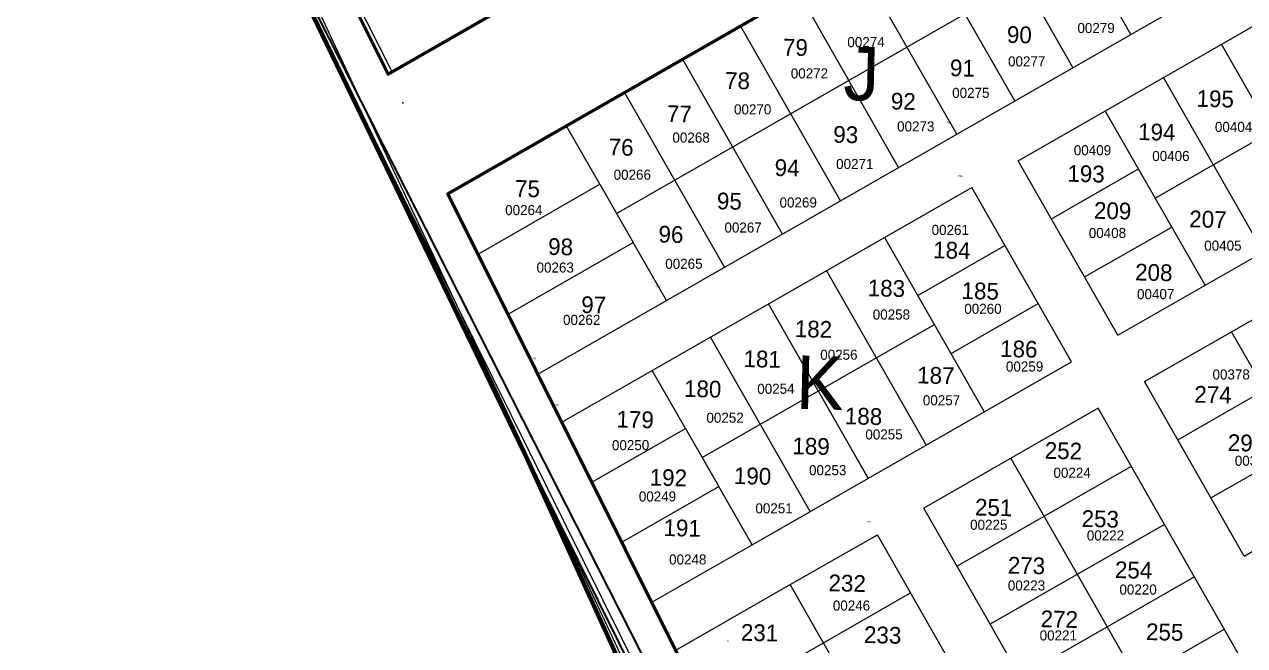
# Model space of a CAD drawing. Header units: metres. Extents: x 245225 to 248406, y 1633796 to 1637634.
# Drawn here: x 245535.7 to 245718.1, y 1636496.5 to 1636589.2 of the extents above; entities that cross this region are included whole.
import ezdxf
from ezdxf.enums import TextEntityAlignment as Align

# ---------------------------------------------------------------- set-up
doc = ezdxf.new("R2010")
doc.units = ezdxf.units.M
doc.header["$MEASUREMENT"] = 0
for name, color, linetype in [('A_revoir_niveau_0', 7, 'Continuous'), ('historique_numero_parcelle', 7, 'Continuous'), ('limites_sections', 7, 'Continuous')]:
    doc.layers.add(name, color=color, linetype=linetype)
doc.layers.add('LIMITES TITRES FONCIERS', color=7, linetype='Continuous', lineweight=0)
doc.layers.add('Limites_Communes', color=7, linetype='Continuous', lineweight=211, plot=False)
doc.layers.add('LIMITES_PARCELLES', color=7, linetype='Continuous', lineweight=0, true_color=0xffffff)
doc.styles.add('Style-Arial', font='arial.ttf')
doc.styles.add('Style-FANCY', font='FANCY.shx')
doc.styles.add('Style-WORKING', font='WORKING.shx')

# ---------------------------------------------------------------- blocks, each defined once
blk = doc.blocks.new('$U843_3_1')
at = {"color": 0, "linetype": 'Continuous', "lineweight": 0, "style": 'Style-WORKING'}
blk.add_text('255', height=0.2499, dxfattribs=at).set_placement((6341.3278, 5750.6943))
blk = doc.blocks.new('$U844_2_1')
at = {"color": 0, "linetype": 'Continuous', "lineweight": 0, "style": 'Style-WORKING'}
blk.add_text('272', height=0.2499, dxfattribs=at).set_placement((6339.7484, 5750.8505))
blk = doc.blocks.new('$U845_2_1')
at = {"color": 0, "linetype": 'Continuous', "lineweight": 0, "style": 'Style-WORKING'}
blk.add_text('254', height=0.2499, dxfattribs=at).set_placement((6340.8572, 5751.4649))
blk = doc.blocks.new('$U846_2_1')
at = {"color": 0, "linetype": 'Continuous', "lineweight": 0, "style": 'Style-WORKING'}
blk.add_text('273', height=0.2499, dxfattribs=at).set_placement((6339.2395, 5751.6394))
blk = doc.blocks.new('$U847_2_1')
at = {"color": 0, "linetype": 'Continuous', "lineweight": 0, "style": 'Style-WORKING'}
blk.add_text('253', height=0.2499, dxfattribs=at).set_placement((6340.3495, 5752.2538))
blk = doc.blocks.new('$U848_2_1')
at = {"color": 0, "linetype": 'Continuous', "lineweight": 0, "style": 'Style-WORKING'}
blk.add_text('251', height=0.2499, dxfattribs=at).set_placement((6338.7301, 5752.4953))
blk = doc.blocks.new('$U849_2_1')
at = {"color": 0, "linetype": 'Continuous', "lineweight": 0, "style": 'Style-WORKING'}
blk.add_text('252', height=0.2499, dxfattribs=at).set_placement((6339.8253, 5753.1101))
blk = doc.blocks.new('$U867_1_1')
at = {"color": 0, "linetype": 'Continuous', "lineweight": 0, "style": 'Style-WORKING'}
blk.add_text('233', height=0.2499, dxfattribs=at).set_placement((6337.0958, 5750.2909))
blk = doc.blocks.new('$U868_3_1')
at = {"color": 0, "linetype": 'Continuous', "lineweight": 0, "style": 'Style-WORKING'}
blk.add_text('232', height=0.2499, dxfattribs=at).set_placement((6336.5716, 5751.1472))
blk = doc.blocks.new('$U869_3_1')
at = {"color": 0, "linetype": 'Continuous', "lineweight": 0, "style": 'Style-WORKING'}
blk.add_text('231', height=0.2499, dxfattribs=at).set_placement((6335.2802, 5750.4518))
blk = doc.blocks.new('$U950_2_1')
at = {"color": 0, "linetype": 'Continuous', "lineweight": 0, "style": 'Style-WORKING'}
blk.add_text('290', height=0.2499, dxfattribs=at).set_placement((6342.4843, 5753.5443))
blk = doc.blocks.new('$U951_3_1')
at = {"color": 0, "linetype": 'Continuous', "lineweight": 0, "style": 'Style-WORKING'}
blk.add_text('274', height=0.2499, dxfattribs=at).set_placement((6341.9676, 5754.2546))
blk = doc.blocks.new('$U963_4_1')
at = {"color": 0, "linetype": 'Continuous', "lineweight": 0, "style": 'Style-WORKING'}
blk.add_text('195', height=0.2499, dxfattribs=at).set_placement((6341.9005, 5758.6713))
blk = doc.blocks.new('$U964_3_1')
at = {"color": 0, "linetype": 'Continuous', "lineweight": 0, "style": 'Style-WORKING'}
blk.add_text('207', height=0.2499, dxfattribs=at).set_placement((6341.8328, 5756.8703))
blk = doc.blocks.new('$U965_3_1')
at = {"color": 0, "linetype": 'Continuous', "lineweight": 0, "style": 'Style-WORKING'}
blk.add_text('194', height=0.2499, dxfattribs=at).set_placement((6341.0385, 5758.1547))
blk = doc.blocks.new('$U966_4_1')
at = {"color": 0, "linetype": 'Continuous', "lineweight": 0, "style": 'Style-WORKING'}
blk.add_text('208', height=0.2499, dxfattribs=at).set_placement((6341.042, 5756.0582))
blk = doc.blocks.new('$U967_3_1')
at = {"color": 0, "linetype": 'Continuous', "lineweight": 0, "style": 'Style-WORKING'}
blk.add_text('209', height=0.2499, dxfattribs=at).set_placement((6340.5227, 5756.798))
blk = doc.blocks.new('$U968_4_1')
at = {"color": 0, "linetype": 'Continuous', "lineweight": 0, "style": 'Style-WORKING'}
blk.add_text('193', height=0.2499, dxfattribs=at).set_placement((6339.9959, 5757.5083))
blk = doc.blocks.new('$U970_3_1')
at = {"color": 0, "linetype": 'Continuous', "lineweight": 0, "style": 'Style-WORKING'}
blk.add_text('185', height=0.2499, dxfattribs=at).set_placement((6338.5399, 5755.6096))
blk = doc.blocks.new('$U972_4_1')
at = {"color": 0, "linetype": 'Continuous', "lineweight": 0, "style": 'Style-WORKING'}
blk.add_text('187', height=0.2499, dxfattribs=at).set_placement((6337.821, 5754.4468))
blk = doc.blocks.new('$U973_4_1')
at = {"color": 0, "linetype": 'Continuous', "lineweight": 0, "style": 'Style-WORKING'}
blk.add_text('183', height=0.2499, dxfattribs=at).set_placement((6337.0533, 5755.7308))
blk = doc.blocks.new('$U974_3_1')
at = {"color": 0, "linetype": 'Continuous', "lineweight": 0, "style": 'Style-WORKING'}
blk.add_text('188', height=0.2499, dxfattribs=at).set_placement((6336.7547, 5753.8118))
blk = doc.blocks.new('$U975_3_1')
at = {"color": 0, "linetype": 'Continuous', "lineweight": 0, "style": 'Style-WORKING'}
blk.add_text('182', height=0.2499, dxfattribs=at).set_placement((6335.9769, 5755.0962))
blk = doc.blocks.new('$U976_3_1')
at = {"color": 0, "linetype": 'Continuous', "lineweight": 0, "style": 'Style-WORKING'}
blk.add_text('189', height=0.2499, dxfattribs=at).set_placement((6335.9814, 5753.3473))
blk = doc.blocks.new('$U977_3_1')
at = {"color": 0, "linetype": 'Continuous', "lineweight": 0, "style": 'Style-WORKING'}
blk.add_text('181', height=0.2499, dxfattribs=at).set_placement((6335.2211, 5754.6313))
blk = doc.blocks.new('$U978_3_1')
at = {"color": 0, "linetype": 'Continuous', "lineweight": 0, "style": 'Style-WORKING'}
blk.add_text('190', height=0.2499, dxfattribs=at).set_placement((6335.1174, 5752.8824))
blk = doc.blocks.new('$U979_3_1')
at = {"color": 0, "linetype": 'Continuous', "lineweight": 0, "style": 'Style-WORKING'}
blk.add_text('180', height=0.2499, dxfattribs=at).set_placement((6334.3425, 5754.1664))
blk = doc.blocks.new('$U980_3_1')
at = {"color": 0, "linetype": 'Continuous', "lineweight": 0, "style": 'Style-WORKING'}
blk.add_text('191', height=0.2499, dxfattribs=at).set_placement((6334.0833, 5752.082))
blk = doc.blocks.new('$U981_3_1')
at = {"color": 0, "linetype": 'Continuous', "lineweight": 0, "style": 'Style-WORKING'}
blk.add_text('192', height=0.2499, dxfattribs=at).set_placement((6333.8602, 5752.8296))
blk = doc.blocks.new('$U982_4_1')
at = {"color": 0, "linetype": 'Continuous', "lineweight": 0, "style": 'Style-WORKING'}
blk.add_text('179', height=0.2499, dxfattribs=at).set_placement((6333.3439, 5753.6858))
blk = doc.blocks.new('$U1092_2_1')
at = {"color": 0, "linetype": 'Continuous', "lineweight": 0, "style": 'Style-WORKING'}
blk.add_text('92', height=0.2499, dxfattribs=at).set_placement((6337.3342, 5758.5271))
blk = doc.blocks.new('$U1095_2_1')
at = {"color": 0, "linetype": 'Continuous', "lineweight": 0, "style": 'Style-WORKING'}
blk.add_text('91', height=0.2499, dxfattribs=at).set_placement((6338.2053, 5759.0436))
blk = doc.blocks.new('$U1097_2_1')
at = {"color": 0, "linetype": 'Continuous', "lineweight": 0, "style": 'Style-WORKING'}
blk.add_text('90', height=0.2499, dxfattribs=at).set_placement((6339.0456, 5759.5602))
blk = doc.blocks.new('$U1100_2_1')
at = {"color": 0, "linetype": 'Continuous', "lineweight": 0, "style": 'Style-WORKING'}
blk.add_text('94', height=0.2499, dxfattribs=at).set_placement((6335.6204, 5757.494))
blk = doc.blocks.new('$U1101_2_1')
at = {"color": 0, "linetype": 'Continuous', "lineweight": 0, "style": 'Style-WORKING'}
blk.add_text('93', height=0.2499, dxfattribs=at).set_placement((6336.4856, 5758.0105))
blk = doc.blocks.new('$U1102_2_1')
at = {"color": 0, "linetype": 'Continuous', "lineweight": 0, "style": 'Style-WORKING'}
blk.add_text('78', height=0.2499, dxfattribs=at).set_placement((6334.8503, 5758.7783))
blk = doc.blocks.new('$U1103_2_1')
at = {"color": 0, "linetype": 'Continuous', "lineweight": 0, "style": 'Style-WORKING'}
blk.add_text('79', height=0.2499, dxfattribs=at).set_placement((6335.7038, 5759.2949))
blk = doc.blocks.new('$U1107_2_1')
at = {"color": 0, "linetype": 'Continuous', "lineweight": 0, "style": 'Style-WORKING'}
blk.add_text('97', height=0.2499, dxfattribs=at).set_placement((6332.7779, 5755.3821))
blk = doc.blocks.new('$U1108_2_1')
at = {"color": 0, "linetype": 'Continuous', "lineweight": 0, "style": 'Style-WORKING'}
blk.add_text('98', height=0.2499, dxfattribs=at).set_placement((6332.2638, 5756.2383))
blk = doc.blocks.new('$U1109_2_1')
at = {"color": 0, "linetype": 'Continuous', "lineweight": 0, "style": 'Style-WORKING'}
blk.add_text('75', height=0.2499, dxfattribs=at).set_placement((6331.7492, 5757.0946))
blk = doc.blocks.new('$U1110_2_1')
at = {"color": 0, "linetype": 'Continuous', "lineweight": 0, "style": 'Style-WORKING'}
blk.add_text('96', height=0.2499, dxfattribs=at).set_placement((6333.9086, 5756.4609))
blk = doc.blocks.new('$U1111_2_1')
at = {"color": 0, "linetype": 'Continuous', "lineweight": 0, "style": 'Style-WORKING'}
blk.add_text('95', height=0.2499, dxfattribs=at).set_placement((6334.7699, 5756.9774))
blk = doc.blocks.new('$U1112_2_1')
at = {"color": 0, "linetype": 'Continuous', "lineweight": 0, "style": 'Style-WORKING'}
blk.add_text('77', height=0.2499, dxfattribs=at).set_placement((6333.9916, 5758.2618))
blk = doc.blocks.new('$U1113_2_1')
at = {"color": 0, "linetype": 'Continuous', "lineweight": 0, "style": 'Style-WORKING'}
blk.add_text('76', height=0.2499, dxfattribs=at).set_placement((6333.1342, 5757.7452))
blk = doc.blocks.new('$U1204_3_1')
at = {"color": 0, "linetype": 'Continuous', "lineweight": 0, "style": 'Style-WORKING'}
blk.add_text('K', height=0.8, dxfattribs=at).set_placement((6336.0141, 5754.024))
blk = doc.blocks.new('$U1206_3_1')
at = {"color": 0, "linetype": 'Continuous', "lineweight": 0, "style": 'Style-WORKING'}
blk.add_text('J', height=0.8, dxfattribs=at).set_placement((6336.6184, 5758.6503))
blk = doc.blocks.new('$U971_3_1')
at = {"color": 0, "linetype": 'Continuous', "lineweight": 0, "style": 'Style-WORKING'}
blk.add_text('184', height=0.2499, dxfattribs=at).set_placement((6338.0176, 5756.3199))
blk = doc.blocks.new('$U969_3_1')
at = {"color": 0, "linetype": 'Continuous', "lineweight": 0, "style": 'Style-WORKING'}
blk.add_text('186', height=0.2499, dxfattribs=at).set_placement((6339.0514, 5754.8701))
blk = doc.blocks.new('*U572')
at = {"layer": 'LIMITES TITRES FONCIERS', "color": 5, "lineweight": 53, "flags": 128}
blk.add_lwpolyline([(181.78, 163.185), (220.59, 93.355), (121.56, -75.825), (91.56, -112.825), (61.56, -136.825), (-108.04, -218.565), (-190.96, -61.675), (181.78, 163.185)], close=True, dxfattribs=at)
at = {"layer": 'LIMITES TITRES FONCIERS', "color": 5, "lineweight": 53}
blk.add_3dface([(150.99, 218.565), (172.07, 180.645), (-200.3, -43.995), (-220.59, -5.595)], dxfattribs=at)

msp = doc.modelspace()

# ---------------------------------------------------------------- linework, layer by layer
at = {"layer": 'A_revoir_niveau_0', "color": 7, "linetype": 'Continuous', "lineweight": 0}
for p, q in [((245590.679815, 1636582.113255), (245577.090472, 1636608.899966)), ((245578.477365, 1636591.346273), (245665.307302, 1636416.334677)), ((245590.679815, 1636582.113255), (245608.565517, 1636592.352047))]:
    msp.add_line(p, q, dxfattribs=at)
at = {"layer": 'A_revoir_niveau_0', "color": 7, "linetype": 'Continuous', "lineweight": 30}
msp.add_line((245572.225104, 1636604.849956), (245666.809183, 1636418.852631), dxfattribs=at)
at = {"layer": 'A_revoir_niveau_0', "color": 30, "linetype": 'Continuous', "lineweight": 0}
msp.add_line((245592.269972, 1636577.498902), (245592.269972, 1636577.498902), dxfattribs=at)
at = {"layer": 'A_revoir_niveau_0', "color": 7, "linetype": 'Continuous', "lineweight": 30, "flags": 128}
msp.add_lwpolyline([(245609.133608, 1636527.977529), (245664.690786, 1636415.998289)], dxfattribs=at)
at = {"layer": 'A_revoir_niveau_0', "color": 30, "linetype": 'Continuous', "lineweight": 0}
for p in [(245592.269972, 1636577.498902), (245592.269972, 1636577.498902), (245592.274925, 1636577.496786), (245592.274925, 1636577.496786)]:
    msp.add_point(p, dxfattribs=at)
at = {"layer": 'LIMITES TITRES FONCIERS', "color": 5, "linetype": 'Continuous', "lineweight": 53}
msp.add_3dface([(245570.711604, 1636620.550182), (245947.259177, 1636836.275747), (245967.483836, 1636797.856792), (245590.07586, 1636581.7879)], dxfattribs=at)
at = {"layer": 'Limites_Communes', "color": 210, "lineweight": 80, "flags": 128}
msp.add_lwpolyline([(245735.1907, 1636182.4264), (245737.0861, 1636220.9674), (245735.2556, 1636239.0143), (245707.1038, 1636298.2282), (245667.8308, 1636399.1458), (245610.4254, 1636525.3073), (245591.9622, 1636563.4721), (245540.6052, 1636669.6309), (245473.0182, 1636809.3381), (245335.4487, 1637145.601), (245779.4502, 1637342.6846), (245848.75, 1637373.75), (245979.1715, 1637415.3337), (246366.25, 1637538.75), (246605.2718, 1637633.7039), (246913.4298, 1637003.726)], dxfattribs=at)
at = {"layer": 'limites_parcelles', "color": 7, "linetype": 'Continuous', "lineweight": 13}
for p, q in [((245599.016398, 1636563.902091), (245976.808776, 1636780.165926)), ((245678.320262, 1636405.154084), (245599.016398, 1636563.902091)), ((245600.611676, 1636560.708715), (245614.028105, 1636533.853383)), ((245613.809253, 1636533.731363), (245613.998464, 1636533.913077)), ((245617.646167, 1636526.610615), (245631.08549, 1636499.706745)), ((245640.915146, 1636497.08351), (245640.869967, 1636497.163566))]:
    msp.add_line(p, q, dxfattribs=at)
at = {"layer": 'limites_parcelles', "color": 7, "linetype": 'Continuous', "lineweight": 0}
for p, q in [((245616.752343, 1636574.000519), (245707.87804, 1636626.166075)), ((245701.085456, 1636587.709563), (245686.180875, 1636613.745765)), ((245684.230933, 1636568.843647), (245757.999479, 1636611.072142)), ((245692.407404, 1636582.74202), (245677.5028, 1636608.777223)), ((245624.204157, 1636560.983429), (245702.311718, 1636605.695195)), ((245683.728329, 1636577.773501), (245668.823748, 1636603.809703)), ((245631.656947, 1636547.965316), (245722.781621, 1636600.129895)), ((245675.049254, 1636572.804982), (245660.145673, 1636598.841161)), ((245704.701813, 1636563.277325), (245765.451269, 1636598.054052)), ((245666.371201, 1636567.83744), (245651.466621, 1636593.873642)), ((245657.692127, 1636562.86892), (245642.788545, 1636588.9051)), ((245729.51073, 1636560.195297), (245714.606149, 1636586.231499)), ((245649.014074, 1636557.901378), (245634.109471, 1636583.93658)), ((245699.135513, 1636542.807445), (245772.90406, 1636585.035939)), ((245720.831678, 1636555.227778), (245705.928097, 1636581.263957)), ((245640.334999, 1636552.932859), (245625.431418, 1636578.969038)), ((245703.109538, 1636535.864603), (245776.878084, 1636578.093098)), ((245712.153603, 1636550.259235), (245697.249022, 1636576.295438)), ((245599.04352, 1636563.86346), (245616.752343, 1636574.000519)), ((245621.720885, 1636565.322444), (245616.752343, 1636574.000519)), ((245699.135513, 1636542.807445), (245684.230933, 1636568.843647)), ((245689.199452, 1636560.164572), (245702.217541, 1636567.616363)), ((245603.519479, 1636554.903593), (245621.720885, 1636565.322444)), ((245621.720885, 1636565.322444), (245626.688405, 1636556.643392)), ((245603.519479, 1636554.903593), (245599.04352, 1636563.86346)), ((245629.555724, 1636537.544709), (245677.288068, 1636564.868623)), ((245629.558031, 1636537.546029), (245677.288068, 1636564.868623)), ((245692.192672, 1636538.83342), (245677.288068, 1636564.868623)), ((245694.166994, 1636551.48652), (245707.185084, 1636558.93831)), ((245607.996415, 1636545.942703), (245626.688405, 1636556.643392)), ((245631.656947, 1636547.965316), (245626.688405, 1636556.643392)), ((245679.174559, 1636531.38063), (245664.270978, 1636557.416809)), ((245669.238498, 1636548.737757), (245682.25661, 1636556.190547)), ((245603.519479, 1636554.903593), (245607.996415, 1636545.942703)), ((245670.496507, 1636526.413088), (245655.591903, 1636552.44829)), ((245718.014119, 1636509.828401), (245791.782665, 1636552.056896)), ((245612.472373, 1636536.982836), (245631.656947, 1636547.965316)), ((245661.817432, 1636521.444568), (245646.912851, 1636547.480771)), ((245674.20704, 1636540.059682), (245687.22413, 1636547.511495)), ((245612.472373, 1636536.982836), (245607.996415, 1636545.942703)), ((245637.008514, 1636524.526596), (245671.722769, 1636544.39872)), ((245653.13838, 1636516.477049), (245638.234776, 1636542.512228)), ((245731.032231, 1636517.281191), (245716.127628, 1636543.316394)), ((245644.460305, 1636511.508507), (245692.192672, 1636538.83342)), ((245616.05314, 1636529.814942), (245629.555724, 1636537.544709)), ((245634.524243, 1636528.865634), (245629.555724, 1636537.544709)), ((245718.014119, 1636509.828401), (245703.109538, 1636535.864603)), ((245708.07808, 1636527.186528), (245721.09617, 1636534.638319)), ((245696.166696, 1636531.890578), (245670.131494, 1636516.985975)), ((245706.102758, 1636514.533451), (245696.166696, 1636531.890578)), ((245620.529099, 1636520.855075), (245616.05314, 1636529.814942)), ((245620.529099, 1636520.855075), (245634.524243, 1636528.865634)), ((245634.524243, 1636528.865634), (245639.491785, 1636520.187582)), ((245713.0456, 1636518.507476), (245726.063689, 1636525.959266)), ((245693.085645, 1636507.080638), (245683.149584, 1636524.437765)), ((245701.135216, 1636523.211504), (245675.099013, 1636508.306923)), ((245620.529099, 1636520.855075), (245625.006035, 1636511.894185)), ((245625.006035, 1636511.894185), (245639.491785, 1636520.187582)), ((245644.460305, 1636511.508507), (245639.491785, 1636520.187582)), ((245680.067556, 1636499.628847), (245670.131494, 1636516.985975)), ((245706.102758, 1636514.533451), (245680.067556, 1636499.628847)), ((245741.872957, 1636452.046784), (245706.102758, 1636514.533451)), ((245650.17054, 1636505.55916), (245663.188652, 1636513.01195)), ((245707.901418, 1636434.904366), (245663.188652, 1636513.01195)), ((245629.481994, 1636502.934318), (245625.006035, 1636511.894185)), ((245629.481994, 1636502.934318), (245644.460305, 1636511.508507)), ((245728.854867, 1636444.594994), (245693.085645, 1636507.080638)), ((245633.062761, 1636495.766425), (245650.17054, 1636505.55916)), ((245694.883305, 1636427.451576), (245650.17054, 1636505.55916)), ((245710.574019, 1636506.721993), (245684.538839, 1636491.818389)), ((245655.138082, 1636496.881107), (245668.156172, 1636504.332898)), ((245715.837777, 1636437.14318), (245680.067556, 1636499.628847)), ((245715.045302, 1636498.911535), (245689.0101, 1636484.006931)), ((245637.538696, 1636486.805558), (245655.138082, 1636496.881107))]:
    msp.add_line(p, q, dxfattribs=at)
msp.add_point((245599.04352, 1636563.86346), dxfattribs=at)
msp.add_point((245599.04352, 1636563.86346), dxfattribs=at)
msp.add_point((245599.04352, 1636563.86346), dxfattribs=at)
msp.add_point((245599.04352, 1636563.86346), dxfattribs=at)
msp.add_point((245599.04352, 1636563.86346), dxfattribs=at)
msp.add_point((245599.04352, 1636563.86346), dxfattribs=at)
at = {"layer": 'limites_sections', "lineweight": 13, "flags": 128}
msp.add_lwpolyline([(245719.42, 1636353.986), (245698.595, 1636337.993), (245511.761, 1636735.908), (245496.981, 1636773.187), (245560.123, 1636802.218), (245677.175, 1636862.609), (245799.571, 1636923.569), (245873.298, 1636959.841), (245895.178, 1636920.691), (245957.845, 1636823.563), (246030.023, 1636685.769), (246046.154, 1636659.835), (246025.889, 1636623.421), (245978.663, 1636538.563), (245960.384, 1636515.714), (245916.796, 1636464.041), (245868.99, 1636432.405), (245787.087, 1636391.629), (245738.227, 1636368.429), (245719.42, 1636353.986)], close=True, dxfattribs=at)

# ---------------------------------------------------------------- block references
at = {"layer": 'LIMITES TITRES FONCIERS', "color": 5, "lineweight": 53, "rotation": 358.690123}
msp.add_blockref('*U572', (245791.329628, 1636621.192749), dxfattribs=at)
at = {"layer": 'limites_parcelles', "color": 7, "linetype": 'Continuous', "lineweight": 0, "xscale": 10, "yscale": 10, "zscale": 10, "rotation": 358.687592}
for name, p in [('$U1097_2_1', (180989.543124, 1580457.839142)), ('$U1097_2_1', (180989.543124, 1580457.839142)), ('$U1097_2_1', (180989.543124, 1580457.839142)), ('$U1097_2_1', (180989.543124, 1580457.839142)), ('$U1097_2_1', (180989.543124, 1580457.839142)), ('$U1097_2_1', (180989.543124, 1580457.839142)), ('$U1103_2_1', (180989.543124, 1580457.839142)), ('$U1103_2_1', (180989.543124, 1580457.839142)), ('$U1103_2_1', (180989.543124, 1580457.839142)), ('$U1103_2_1', (180989.543124, 1580457.839142)), ('$U1103_2_1', (180989.543124, 1580457.839142)), ('$U1103_2_1', (180989.543124, 1580457.839142)), ('$U1206_3_1', (180989.543124, 1580457.839142)), ('$U1206_3_1', (180989.543124, 1580457.839142)), ('$U1206_3_1', (180989.543124, 1580457.839142)), ('$U1206_3_1', (180989.543124, 1580457.839142)), ('$U1206_3_1', (180989.543124, 1580457.839142)), ('$U1206_3_1', (180989.543124, 1580457.839142)), ('$U1095_2_1', (180989.543124, 1580457.839142)), ('$U1095_2_1', (180989.543124, 1580457.839142)), ('$U1095_2_1', (180989.543124, 1580457.839142)), ('$U1095_2_1', (180989.543124, 1580457.839142)), ('$U1095_2_1', (180989.543124, 1580457.839142)), ('$U1095_2_1', (180989.543124, 1580457.839142)), ('$U1102_2_1', (180989.543124, 1580457.839142)), ('$U1102_2_1', (180989.543124, 1580457.839142)), ('$U1102_2_1', (180989.543124, 1580457.839142)), ('$U1102_2_1', (180989.543124, 1580457.839142)), ('$U1102_2_1', (180989.543124, 1580457.839142)), ('$U1102_2_1', (180989.543124, 1580457.839142)), ('$U1092_2_1', (180989.543124, 1580457.839142)), ('$U1092_2_1', (180989.543124, 1580457.839142)), ('$U1092_2_1', (180989.543124, 1580457.839142)), ('$U1092_2_1', (180989.543124, 1580457.839142)), ('$U1092_2_1', (180989.543124, 1580457.839142)), ('$U1092_2_1', (180989.543124, 1580457.839142)), ('$U963_4_1', (180989.543124, 1580457.839142)), ('$U963_4_1', (180989.543124, 1580457.839142)), ('$U963_4_1', (180989.543124, 1580457.839142)), ('$U963_4_1', (180989.543124, 1580457.839142)), ('$U963_4_1', (180989.543124, 1580457.839142)), ('$U963_4_1', (180989.543124, 1580457.839142)), ('$U1112_2_1', (180989.543124, 1580457.839142)), ('$U1112_2_1', (180989.543124, 1580457.839142)), ('$U1112_2_1', (180989.543124, 1580457.839142)), ('$U1112_2_1', (180989.543124, 1580457.839142)), ('$U1112_2_1', (180989.543124, 1580457.839142)), ('$U1112_2_1', (180989.543124, 1580457.839142)), ('$U965_3_1', (180989.543124, 1580457.839142)), ('$U965_3_1', (180989.543124, 1580457.839142)), ('$U965_3_1', (180989.543124, 1580457.839142)), ('$U965_3_1', (180989.543124, 1580457.839142)), ('$U965_3_1', (180989.543124, 1580457.839142)), ('$U965_3_1', (180989.543124, 1580457.839142)), ('$U1101_2_1', (180989.543124, 1580457.839142)), ('$U1101_2_1', (180989.543124, 1580457.839142)), ('$U1101_2_1', (180989.543124, 1580457.839142)), ('$U1101_2_1', (180989.543124, 1580457.839142)), ('$U1101_2_1', (180989.543124, 1580457.839142)), ('$U1101_2_1', (180989.543124, 1580457.839142)), ('$U1113_2_1', (180989.543124, 1580457.839142)), ('$U1113_2_1', (180989.543124, 1580457.839142)), ('$U1113_2_1', (180989.543124, 1580457.839142)), ('$U1113_2_1', (180989.543124, 1580457.839142)), ('$U1113_2_1', (180989.543124, 1580457.839142)), ('$U1113_2_1', (180989.543124, 1580457.839142)), ('$U1100_2_1', (180989.543124, 1580457.839142)), ('$U1100_2_1', (180989.543124, 1580457.839142)), ('$U1100_2_1', (180989.543124, 1580457.839142)), ('$U1100_2_1', (180989.543124, 1580457.839142)), ('$U1100_2_1', (180989.543124, 1580457.839142)), ('$U1100_2_1', (180989.543124, 1580457.839142)), ('$U968_4_1', (180989.543124, 1580457.839142)), ('$U968_4_1', (180989.543124, 1580457.839142)), ('$U968_4_1', (180989.543124, 1580457.839142)), ('$U968_4_1', (180989.543124, 1580457.839142)), ('$U968_4_1', (180989.543124, 1580457.839142)), ('$U968_4_1', (180989.543124, 1580457.839142)), ('$U1109_2_1', (180989.543124, 1580457.839142)), ('$U1109_2_1', (180989.543124, 1580457.839142)), ('$U1109_2_1', (180989.543124, 1580457.839142)), ('$U1109_2_1', (180989.543124, 1580457.839142)), ('$U1109_2_1', (180989.543124, 1580457.839142)), ('$U1109_2_1', (180989.543124, 1580457.839142)), ('$U1111_2_1', (180989.543124, 1580457.839142)), ('$U1111_2_1', (180989.543124, 1580457.839142)), ('$U1111_2_1', (180989.543124, 1580457.839142)), ('$U1111_2_1', (180989.543124, 1580457.839142)), ('$U1111_2_1', (180989.543124, 1580457.839142)), ('$U1111_2_1', (180989.543124, 1580457.839142)), ('$U967_3_1', (180988.413901, 1580459.534661)), ('$U967_3_1', (180988.413901, 1580459.534661)), ('$U967_3_1', (180988.413901, 1580459.534661)), ('$U967_3_1', (180988.413901, 1580459.534661)), ('$U967_3_1', (180988.413901, 1580459.534661)), ('$U967_3_1', (180988.413901, 1580459.534661)), ('$U964_3_1', (180989.543124, 1580457.839142)), ('$U964_3_1', (180989.543124, 1580457.839142)), ('$U964_3_1', (180989.543124, 1580457.839142)), ('$U964_3_1', (180989.543124, 1580457.839142)), ('$U964_3_1', (180989.543124, 1580457.839142)), ('$U964_3_1', (180989.543124, 1580457.839142)), ('$U1110_2_1', (180989.543124, 1580457.839142)), ('$U1110_2_1', (180989.543124, 1580457.839142)), ('$U1110_2_1', (180989.543124, 1580457.839142)), ('$U1110_2_1', (180989.543124, 1580457.839142)), ('$U1110_2_1', (180989.543124, 1580457.839142)), ('$U1110_2_1', (180989.543124, 1580457.839142)), ('$U1108_2_1', (180989.543124, 1580457.839142)), ('$U1108_2_1', (180989.543124, 1580457.839142)), ('$U1108_2_1', (180989.543124, 1580457.839142)), ('$U1108_2_1', (180989.543124, 1580457.839142)), ('$U1108_2_1', (180989.543124, 1580457.839142)), ('$U1108_2_1', (180989.543124, 1580457.839142)), ('$U971_3_1', (180989.543124, 1580457.839142)), ('$U971_3_1', (180989.543124, 1580457.839142)), ('$U971_3_1', (180989.543124, 1580457.839142)), ('$U971_3_1', (180989.543124, 1580457.839142)), ('$U971_3_1', (180989.543124, 1580457.839142)), ('$U966_4_1', (180989.543124, 1580457.839142)), ('$U966_4_1', (180989.543124, 1580457.839142)), ('$U966_4_1', (180989.543124, 1580457.839142)), ('$U966_4_1', (180989.543124, 1580457.839142)), ('$U966_4_1', (180989.543124, 1580457.839142)), ('$U966_4_1', (180989.543124, 1580457.839142)), ('$U973_4_1', (180989.543124, 1580457.839142)), ('$U973_4_1', (180989.543124, 1580457.839142)), ('$U973_4_1', (180989.543124, 1580457.839142)), ('$U973_4_1', (180989.543124, 1580457.839142)), ('$U973_4_1', (180989.543124, 1580457.839142)), ('$U973_4_1', (180989.543124, 1580457.839142)), ('$U970_3_1', (180988.724535, 1580458.983252)), ('$U970_3_1', (180988.724535, 1580458.983252)), ('$U970_3_1', (180988.724535, 1580458.983252)), ('$U970_3_1', (180988.724535, 1580458.983252)), ('$U970_3_1', (180988.724535, 1580458.983252)), ('$U970_3_1', (180988.724535, 1580458.983252)), ('$U1107_2_1', (180989.543124, 1580457.839142)), ('$U1107_2_1', (180989.543124, 1580457.839142)), ('$U1107_2_1', (180989.543124, 1580457.839142)), ('$U1107_2_1', (180989.543124, 1580457.839142)), ('$U1107_2_1', (180989.543124, 1580457.839142)), ('$U1107_2_1', (180989.543124, 1580457.839142)), ('$U975_3_1', (180989.543124, 1580457.839142)), ('$U975_3_1', (180989.543124, 1580457.839142)), ('$U975_3_1', (180989.543124, 1580457.839142)), ('$U975_3_1', (180989.543124, 1580457.839142)), ('$U975_3_1', (180989.543124, 1580457.839142)), ('$U975_3_1', (180989.543124, 1580457.839142)), ('$U969_3_1', (180989.543124, 1580457.839142)), ('$U977_3_1', (180989.543124, 1580457.839142)), ('$U977_3_1', (180989.543124, 1580457.839142)), ('$U977_3_1', (180989.543124, 1580457.839142)), ('$U977_3_1', (180989.543124, 1580457.839142)), ('$U977_3_1', (180989.543124, 1580457.839142)), ('$U977_3_1', (180989.543124, 1580457.839142)), ('$U1204_3_1', (180989.543124, 1580457.839142)), ('$U1204_3_1', (180989.543124, 1580457.839142)), ('$U1204_3_1', (180989.543124, 1580457.839142)), ('$U1204_3_1', (180989.543124, 1580457.839142)), ('$U1204_3_1', (180989.543124, 1580457.839142)), ('$U1204_3_1', (180989.543124, 1580457.839142)), ('$U972_4_1', (180989.543124, 1580457.839142)), ('$U972_4_1', (180989.543124, 1580457.839142)), ('$U972_4_1', (180989.543124, 1580457.839142)), ('$U972_4_1', (180989.543124, 1580457.839142)), ('$U972_4_1', (180989.543124, 1580457.839142)), ('$U972_4_1', (180989.543124, 1580457.839142)), ('$U979_3_1', (180989.543124, 1580457.839142)), ('$U979_3_1', (180989.543124, 1580457.839142)), ('$U979_3_1', (180989.543124, 1580457.839142)), ('$U979_3_1', (180989.543124, 1580457.839142)), ('$U979_3_1', (180989.543124, 1580457.839142)), ('$U979_3_1', (180989.543124, 1580457.839142)), ('$U951_3_1', (180989.543124, 1580457.839142)), ('$U951_3_1', (180989.543124, 1580457.839142)), ('$U951_3_1', (180989.543124, 1580457.839142)), ('$U951_3_1', (180989.543124, 1580457.839142)), ('$U951_3_1', (180989.543124, 1580457.839142)), ('$U951_3_1', (180989.543124, 1580457.839142)), ('$U982_4_1', (180989.543124, 1580457.839142)), ('$U982_4_1', (180989.543124, 1580457.839142)), ('$U982_4_1', (180989.543124, 1580457.839142)), ('$U982_4_1', (180989.543124, 1580457.839142)), ('$U982_4_1', (180989.543124, 1580457.839142)), ('$U982_4_1', (180989.543124, 1580457.839142)), ('$U974_3_1', (180989.543124, 1580457.839142)), ('$U974_3_1', (180989.543124, 1580457.839142)), ('$U974_3_1', (180989.543124, 1580457.839142)), ('$U974_3_1', (180989.543124, 1580457.839142)), ('$U974_3_1', (180989.543124, 1580457.839142)), ('$U974_3_1', (180989.543124, 1580457.839142)), ('$U976_3_1', (180989.543124, 1580457.839142)), ('$U976_3_1', (180989.543124, 1580457.839142)), ('$U976_3_1', (180989.543124, 1580457.839142)), ('$U976_3_1', (180989.543124, 1580457.839142)), ('$U976_3_1', (180989.543124, 1580457.839142)), ('$U976_3_1', (180989.543124, 1580457.839142)), ('$U950_2_1', (180989.543124, 1580457.839142)), ('$U950_2_1', (180989.543124, 1580457.839142)), ('$U950_2_1', (180989.543124, 1580457.839142)), ('$U950_2_1', (180989.543124, 1580457.839142)), ('$U950_2_1', (180989.543124, 1580457.839142)), ('$U950_2_1', (180989.543124, 1580457.839142)), ('$U849_2_1', (180988.875856, 1580460.408111)), ('$U981_3_1', (180989.543124, 1580457.839142)), ('$U981_3_1', (180989.543124, 1580457.839142)), ('$U981_3_1', (180989.543124, 1580457.839142)), ('$U981_3_1', (180989.543124, 1580457.839142)), ('$U981_3_1', (180989.543124, 1580457.839142)), ('$U981_3_1', (180989.543124, 1580457.839142)), ('$U978_3_1', (180989.543124, 1580457.839142)), ('$U978_3_1', (180989.543124, 1580457.839142)), ('$U978_3_1', (180989.543124, 1580457.839142)), ('$U978_3_1', (180989.543124, 1580457.839142)), ('$U978_3_1', (180989.543124, 1580457.839142)), ('$U978_3_1', (180989.543124, 1580457.839142)), ('$U848_2_1', (180989.543124, 1580457.839142)), ('$U848_2_1', (180989.543124, 1580457.839142)), ('$U848_2_1', (180989.543124, 1580457.839142)), ('$U848_2_1', (180989.543124, 1580457.839142)), ('$U848_2_1', (180989.543124, 1580457.839142)), ('$U848_2_1', (180989.543124, 1580457.839142)), ('$U847_2_1', (180989.338985, 1580458.918093)), ('$U980_3_1', (180989.543124, 1580457.839142)), ('$U980_3_1', (180989.543124, 1580457.839142)), ('$U980_3_1', (180989.543124, 1580457.839142)), ('$U980_3_1', (180989.543124, 1580457.839142)), ('$U980_3_1', (180989.543124, 1580457.839142)), ('$U980_3_1', (180989.543124, 1580457.839142)), ('$U846_2_1', (180989.543124, 1580457.839142)), ('$U846_2_1', (180989.543124, 1580457.839142)), ('$U846_2_1', (180989.543124, 1580457.839142)), ('$U846_2_1', (180989.543124, 1580457.839142)), ('$U846_2_1', (180989.543124, 1580457.839142)), ('$U846_2_1', (180989.543124, 1580457.839142)), ('$U845_2_1', (180989.425686, 1580459.282817)), ('$U845_2_1', (180989.425686, 1580459.282817)), ('$U845_2_1', (180989.425686, 1580459.282817)), ('$U845_2_1', (180989.425686, 1580459.282817)), ('$U845_2_1', (180989.425686, 1580459.282817)), ('$U845_2_1', (180989.425686, 1580459.282817)), ('$U868_3_1', (180989.543124, 1580459.512642)), ('$U868_3_1', (180989.543124, 1580459.512642)), ('$U868_3_1', (180989.543124, 1580459.512642)), ('$U868_3_1', (180989.543124, 1580459.512642)), ('$U868_3_1', (180989.543124, 1580459.512642)), ('$U868_3_1', (180989.543124, 1580459.512642)), ('$U844_2_1', (180989.543124, 1580457.839142)), ('$U844_2_1', (180989.543124, 1580457.839142)), ('$U844_2_1', (180989.543124, 1580457.839142)), ('$U844_2_1', (180989.543124, 1580457.839142)), ('$U844_2_1', (180989.543124, 1580457.839142)), ('$U844_2_1', (180989.543124, 1580457.839142)), ('$U869_3_1', (180989.513794, 1580458.778651)), ('$U869_3_1', (180989.513794, 1580458.778651)), ('$U869_3_1', (180989.513794, 1580458.778651)), ('$U869_3_1', (180989.513794, 1580458.778651)), ('$U869_3_1', (180989.513794, 1580458.778651)), ('$U869_3_1', (180989.513794, 1580458.778651)), ('$U843_3_1', (180989.543124, 1580457.839142)), ('$U843_3_1', (180989.543124, 1580457.839142)), ('$U843_3_1', (180989.543124, 1580457.839142)), ('$U843_3_1', (180989.543124, 1580457.839142)), ('$U843_3_1', (180989.543124, 1580457.839142)), ('$U843_3_1', (180989.543124, 1580457.839142)), ('$U867_1_1', (180989.798632, 1580460.461252)), ('$U867_1_1', (180989.798632, 1580460.461252)), ('$U867_1_1', (180989.798632, 1580460.461252)), ('$U867_1_1', (180989.798632, 1580460.461252)), ('$U867_1_1', (180989.798632, 1580460.461252)), ('$U867_1_1', (180989.798632, 1580460.461252))]:
    msp.add_blockref(name, p, dxfattribs=at)

# ---------------------------------------------------------------- texts
at = {"layer": 'historique_numero_parcelle', "color": 92, "linetype": 'Continuous', "lineweight": 0, "style": 'Style-FANCY'}
for s, p in [('00279', (245695.874745, 1636588.660706)), ('00274', (245661.496104, 1636586.558378)), ('00277', (245685.506581, 1636583.681396)), ('00272', (245653.037208, 1636581.880534)), ('00275', (245677.155521, 1636578.978638)), ('00270', (245644.558805, 1636576.515672)), ('00273', (245668.92885, 1636573.968603)), ('00404', (245716.421334, 1636573.892998)), ('00268', (245635.354866, 1636572.302935)), ('00409', (245695.333464, 1636570.414459)), ('00271', (245659.818149, 1636568.361077)), ('00406', (245707.054683, 1636569.550456)), ('00266', (245626.568027, 1636566.759492)), ('00269', (245651.363277, 1636562.615409)), ('00264', (245610.357714, 1636561.481123)), ('00267', (245643.127476, 1636558.870293)), ('00261', (245674.090043, 1636558.51494)), ('00408', (245697.570383, 1636558.061388)), ('00405', (245714.823816, 1636556.172593)), ('00263', (245615.051017, 1636552.89779)), ('00265', (245634.28423, 1636553.45358)), ('00407', (245704.785435, 1636548.931025)), ('00260', (245678.970156, 1636546.735815)), ('00262', (245619.006387, 1636545.082301)), ('00258', (245665.28906, 1636545.885327)), ('00256', (245657.442219, 1636539.879906)), ('00259', (245685.192745, 1636538.117706)), ('00378', (245716.059745, 1636536.931706)), ('00254', (245648.034272, 1636534.799897)), ('00257', (245672.776205, 1636533.084304)), ('00252', (245640.434328, 1636530.476327)), ('00255', (245664.185057, 1636527.981783)), ('00250', (245626.313491, 1636526.381293)), ('00253', (245655.768347, 1636522.64209)), ('00377', (245719.393745, 1636524.052706)), ('00224', (245692.297189, 1636522.262768)), ('00249', (245630.330183, 1636518.720955)), ('00251', (245647.753662, 1636516.948854)), ('00225', (245679.840416, 1636514.501333)), ('00222', (245697.277171, 1636512.89625)), ('00248', (245634.85936, 1636509.313492)), ('00223', (245685.475283, 1636505.432742)), ('00220', (245702.15045, 1636504.823827)), ('00246', (245659.32342, 1636502.433013)), ('00221', (245690.231644, 1636497.975413))]:
    msp.add_text(s, height=1.499994, rotation=0.1323, dxfattribs=at).set_placement(p, align=Align.MIDDLE_CENTER)
at = {"layer": 'limites_parcelles', "color": 7, "linetype": 'Continuous', "lineweight": 0, "style": 'Style-Arial'}
for s, p in [('P90', (245673.5906, 1636574.663)), ('P89', (245675.283, 1636566.6598)), ('P91', (245630.2049, 1636550.1828)), ('P93', (245611.5837, 1636539.459)), ('P92', (245614.9679, 1636532.4622)), ('P84', (245661.7228, 1636515.0385)), ('P82', (245631.7073, 1636498.3793))]:
    msp.add_text(s, height=0.25, dxfattribs=at).set_placement(p, align=Align.TOP_LEFT)

doc.saveas('drawing.dxf')
